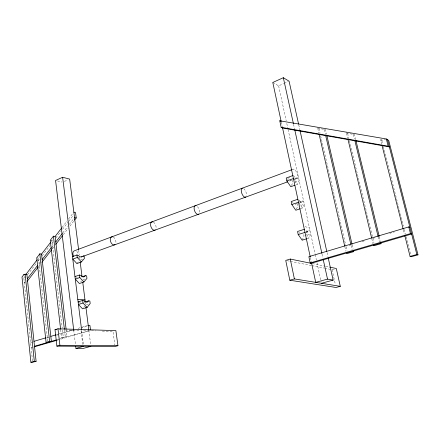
<?xml version="1.0" encoding="UTF-8"?>
<svg xmlns="http://www.w3.org/2000/svg" width="440" height="440" viewBox="0 0 440 440"><rect width="100%" height="100%" fill="white"/><g stroke="black" fill="none" stroke-linecap="round" stroke-linejoin="round"><path stroke-width="0.33" stroke-dasharray="2.2 1.65" d="M305.811 232.287L310.084 230.929L308.985 230.621L308.93 230.962A5.109 2.052 71.5 0 1 305.668 230.049L305.448 229.631M300.041 202.472L303.65 201.234L302.544 200.855L302.484 201.174A5.044 2.008 70.6 0 1 299.216 200.046M83.798 302.632L83.93 302.324M307.087 238.634L308.935 238.056L310.745 233.965L305.239 235.703M302.159 240.174L304.013 236.088L303.495 233.668M78.26 257.422L78.474 256.954M300.63 208.61L302.451 207.994L304.293 204.204L298.875 206.052M296.324 209.165L297.671 206.459L297.039 203.506M296.153 184.784L297.347 184.355L299.216 180.796L293.87 182.727M291.412 185.526L292.683 183.156L292.067 180.257M32.516 360.888L23.744 277.216L24.464 276.276M47.702 341.149L38.467 258.093L39.237 257.092M51.134 241.643L52.756 239.536M62.062 227.453L66.963 221.089M68.585 218.983L73.035 213.197M27.561 274.687L36.317 263.329M37.989 261.168L39.655 259.006M42.158 255.761L50.083 245.487M51.75 243.32L53.416 241.159M55.919 237.914L60.924 231.424M62.596 229.262L68.431 221.689M68.849 221.15L73.018 215.743M25.064 281.644L24.31 282.623L25.465 282.733M39.067 263.527L40.233 262.026M51.766 247.099L53.394 244.992M62.728 232.92L67.639 226.567M69.267 224.461L74.547 217.624M38.588 266.579L40.26 264.418M52.388 248.754L54.065 246.593M63.261 234.707L68.283 228.228M69.955 226.066L74.135 220.666M83.716 307.384L84.871 305.943M80.701 281.969L81.576 280.929M76.885 263.555L79.062 261.079M64.377 181.445L67.898 179.878M272.795 82.467L278.63 85.85L283.547 83.655M284.163 83.38L288.464 81.461M381.744 144.342L380.617 139.887L383.152 138.947M380.617 139.887L381.821 140.602L384.351 139.667L385.6 139.882M287.952 178.228L289.745 177.573M294.509 178.524L297.479 177.441L298.584 177.881L293.249 179.823M289.597 181.115L294.08 179.482M294.723 179.251L296.643 178.547M80.575 259.859L83.754 258.709M298.93 202.097L302.544 200.855M295.086 204.325L297.495 203.5M299.909 202.67L301.719 202.048M83.094 279.675L85.025 279.015M305.927 231.594L308.985 230.621M305.718 232.705L308.171 231.93M86.284 304.777L88.237 304.161M349.118 245.41L350.955 244.865M362.021 241.577L364.623 240.806M373.065 238.299L375.617 237.54M389.736 233.349L394.229 232.012M47.284 337.409L48.461 337.062M56.48 334.697L57.739 334.329M58.372 334.142L72.237 330.055M78.05 328.339L79.992 327.767M81.901 327.206L88.22 325.347M46.728 338.118L48.692 337.541M56.546 335.231L74.222 330.033M80.767 328.108L87.312 326.183M60.665 329.681L61.622 337.865L65.279 336.809L67.017 336.842L66.176 329.725M57.057 339.724L58.322 339.361M58.949 339.18L88.875 330.517L90.712 344.977M57.123 340.236L90.591 330.567M324.698 268.191L332.084 269.665L334.488 268.989M31.086 347.243L32.846 347.248M30.569 342.337L32.329 342.353M61.622 337.865L63.366 337.898L62.299 328.774M59.109 329.808L61.16 329.868M65.263 329.989L78.93 330.402M83.639 330.545L95.596 330.902M102.295 331.1L113.009 331.425L114.873 345.164M23.744 277.216L25.476 277.393M36.74 257.868L38.467 258.093M78.711 257.488L79.624 257.615L79.86 259.468M50.254 240.29L51.964 240.565L62.216 328.097M317.62 127.738L318.962 128.453L325.452 129.564L326.535 134.233M346.363 132.655L347.644 133.375L354.475 134.547L355.768 139.871M287.089 260.678L289.773 261.217M290.444 261.349L311.267 265.507M311.938 265.639L324.027 268.054M312.29 263.56L325.209 266.211M325.864 266.343L329.775 267.146M57.486 180.95L61.974 182.072M304.948 226.611L309.43 227.898M306.422 234.448L308.935 238.056M298.87 202.769L302.451 207.994M294.85 180.653L297.347 184.355M293.557 175.346L294.14 176.462A4.994 1.969 69.9 0 0 297.418 177.749L297.572 176.935A4.994 1.969 69.9 0 0 295.68 170.704A4.994 1.969 69.9 0 0 292.721 169.868M381.821 140.602L382.663 143.924M383.334 146.575L403.491 226.198M404.333 229.515L405.51 234.163M406.181 236.814L410.713 254.733M403.392 230.005L404.404 233.992M379.368 237.039L380.661 242.363M353.364 134.459L354.442 138.903M378.169 236.781L379.44 242.017M347.644 133.375L349.25 140.052M349.409 140.718L372.669 237.545M372.829 238.211L373.956 242.886M346.511 133.287L347.721 138.331M371.784 238.678L373.038 243.892M352.193 244.959L353.117 248.963M324.264 129.465L325.408 134.404M351.104 245.509L352.143 250.008M318.962 128.453L320.034 133.133M320.65 135.806L345.923 246.065M346.077 246.73L346.995 250.74M317.763 128.348L318.885 133.254M344.834 246.686L345.857 251.169M332.084 269.665L335.308 284.18M298.722 124.718L299.909 130.081M327.052 252.637L327.943 256.658M293.541 124.251L294.553 128.859M322.036 254.128L322.867 257.912M278.63 85.85L286.204 120.78M286.786 123.47L287.952 128.843M288.101 129.514L315.079 253.946M315.222 254.617L316.377 259.941M316.954 262.609L321.151 281.963M281.32 122.177L282.298 126.742M310.393 257.582L311.333 261.96M78.678 250.162L79.283 254.909M85.393 303.061L85.553 304.343M81.664 330.484L83.463 344.977M81.037 330.786L82.819 345.152M73.711 330.05L75.444 344.333M64.477 330.006L65.279 336.809M243.694 188.568A4.785 2.178 69.8 0 1 246.472 195.602M153.423 222.151A4.417 2.486 69.8 0 1 156.024 228.635M197.461 206.63A4.593 2.349 69.8 0 1 199.441 212.779M113.295 237.083A4.257 2.602 69.7 0 1 115.814 243.32M76.758 251.444A4.103 2.69 69.7 0 1 78.38 254.023M293.211 203.264A5.016 2.035 70.6 0 1 292.562 202.351M288.222 179.795A4.966 1.997 69.8 0 1 287.573 178.865M290.884 180.136A4.966 1.997 69.8 0 1 290.56 180.686M299.552 233.112A5.082 2.079 71.5 0 1 298.903 232.21M77.253 277.778A4.136 2.728 71.1 0 1 76.576 277.074M80.41 303.028A4.18 2.778 73 0 1 79.728 302.335"/><path stroke-width="0.66" d="M281.155 127.309L388.174 146.207L389.367 146.911L282.574 128.007L281.155 127.309L279.769 120.791L386.326 138.974L388.713 140.415L418 254.859L411.219 256.724L410.064 256.388L404.905 235.989M87.142 307.395L83.006 303.023L78.43 304.48L82.566 308.825L87.142 307.395L90.189 303.545L89.859 300.977L88.484 300.872L88.358 301.18A4.197 2.767 73 0 1 84.293 300.872L82.682 300.432L78.111 301.895L79.046 301.966M83.908 281.996L79.8 277.563L75.284 279.12L79.392 283.525L83.908 281.996L86.95 278.355L86.625 275.841L85.255 275.682L85.129 275.979A4.152 2.717 71.1 0 1 81.087 275.517L79.481 275.022L74.965 276.584M23.809 274.681L22 277.035L30.883 362.285L32.659 362.252L36.102 361.312L26.873 274.379L25.135 274.197L23.809 274.681L24.97 274.808M50.715 242.187L41.553 254.084L39.831 253.841L36.74 257.868L46.085 342.375L47.839 342.392M61.655 227.981L55.121 236.462L53.416 236.176L50.254 240.29L60.588 328.999M25.966 274.324L37.213 259.716M27.335 278.707L37.812 265.155M42.169 259.518L51.354 247.638M55.77 241.923L62.315 233.448M27.297 281.166L38.17 267.119M41.938 262.257L51.552 249.832M55.737 244.431L62.425 235.791M74.553 220.121L76.225 217.965L75.532 212.509L73.854 212.157M81.356 261.949L77.27 257.471L72.798 259.105L76.885 263.555L81.356 261.949L84.392 258.478L84.073 255.998L83.166 255.865M78.59 249.486L69.658 179.091L62.629 177.281L55.567 180.472L73.629 329.373M298.573 124.053L289.08 81.186L283.327 77.715L272.795 82.467L281.182 121.528M292.232 169.571L74.547 250.729A4.103 2.69 69.7 0 0 73.529 256.256M82.071 256.63A4.12 2.679 69.7 0 1 78.551 255.503L76.951 254.969L72.484 256.608L73.414 256.74M292.787 175.593L286.215 178.013L286.836 180.95L290.774 186.714L294.954 185.213M25.993 274.703L26.873 274.379M286.836 180.95L293.425 178.541M81.493 256.905L287.672 181.814M297.869 199.238L291.203 201.553L291.836 204.545L295.784 210.249L300.025 208.813M82.043 276.788L85.255 275.682M291.836 204.545L298.513 202.246M304.326 229.312L297.55 231.484L298.199 234.548L302.159 240.174L306.471 238.827M84.585 302.115L88.484 300.872M298.199 234.548L304.986 232.386M55.011 329.681L57.981 328.79L115.885 330.611L117.948 345.702L115.049 346.473L56.892 346.137L55.011 329.681L56.375 329.725M311.652 263.434L290.268 259.05L285.742 260.409L289.806 280.22L336.039 287.48L340.291 286.341L336.292 268.477L329.775 267.146M409.921 227.348L408.76 226.914L308.858 256.647L310.2 262.922L311.603 263.208L411.625 234.025L410.471 233.613L310.2 262.922M33.979 341.33L46.019 337.783M50.82 336.369L55.853 334.884M353.43 250.294L353.738 251.631L347.611 253.413L346.297 253.088M380.661 242.363L380.985 243.694L374.594 245.559L373.351 245.196M46.085 342.375L49.627 341.347L51.381 341.368L41.553 254.084M34.502 346.252L56.425 339.906M34.155 346.868L56.469 340.428M56.892 346.137L59.884 345.29L117.948 345.702M289.806 280.22L294.382 278.922L340.291 286.341M75.691 346.368L75.939 348.409L83.628 346.291M328.24 258L333.135 280.099L327.525 279.12L315.716 282.37L311.603 263.208M410.064 256.388L416.861 254.513L418 254.859M30.883 362.285L34.331 361.339L36.102 361.312M90.882 346.335L83.221 348.43L75.939 348.409M321.437 283.294L333.135 280.099M88.22 325.347L89.931 325.408L90.508 329.923M77.792 299.321L84.986 299.877M386.276 139.486L387.525 139.695L416.861 254.513M74.547 217.624L76.225 217.965M352.44 251.295L353.738 251.631M379.753 243.326L380.985 243.694M279.769 120.791L280.709 121.286M386.326 138.974L388.174 146.207M408.76 226.914L410.471 233.613M382.063 145.618L403.227 229.339M355.933 140.536L379.209 236.374M354.904 140.805L378.169 236.781M348.024 139.59L371.624 238.013M326.843 135.57L352.039 244.294M325.694 135.636L350.801 244.2M319.165 134.481L344.68 246.015M300.058 130.746L326.755 251.301M283.327 77.715L293.392 123.591M294.839 130.18L321.899 253.501M323.284 259.798L327.525 279.12M282.574 128.007L310.261 256.954M290.268 259.05L294.382 278.922M80.19 262.081L82.049 276.721M82.792 282.557L85.228 301.785M85.894 307.016L88.792 329.868M76.951 254.969L77.27 257.471M79.481 275.022L79.8 277.563M82.682 300.432L83.006 303.023M62.629 177.281L81.582 329.819M55.121 236.462L66.094 329.048M53.416 236.176L64.394 329.329M57.981 328.79L59.884 345.29M39.831 253.841L49.627 341.347M25.135 274.197L34.331 361.339M245.889 196.955A4.785 2.178 69.8 0 1 241.923 193.666A4.785 2.178 69.8 0 1 242.413 188.144M155.281 229.961A4.417 2.486 69.8 0 1 150.893 226.573A4.417 2.486 69.8 0 1 152.697 221.859M198.77 214.121A4.593 2.349 69.8 0 1 194.475 210.502A4.593 2.349 69.8 0 1 196.059 205.7M115.011 244.629A4.257 2.602 69.7 0 1 110.561 241.45A4.257 2.602 69.7 0 1 112.552 236.814"/></g></svg>
